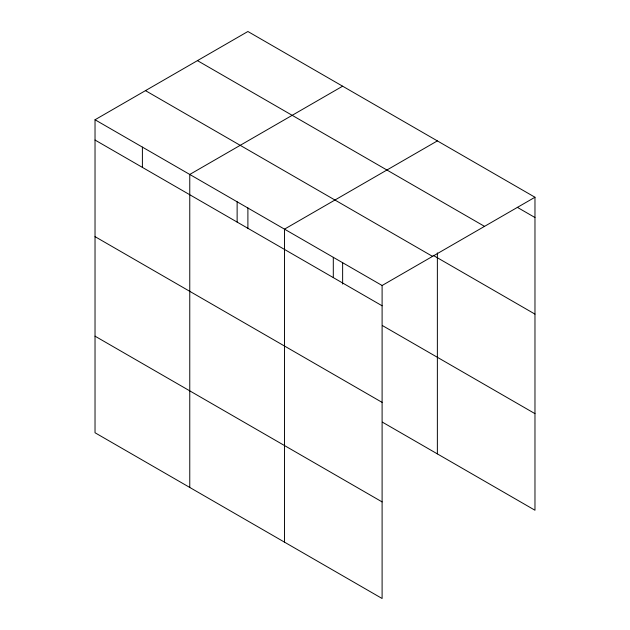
<?xml version="1.0" encoding="UTF-8"?>
<svg xmlns="http://www.w3.org/2000/svg" width="630" height="630" viewBox="0 0 630 630"><rect width="100%" height="100%" fill="white"/><g stroke="black" fill="none" stroke-linecap="round" stroke-linejoin="round"><path stroke-width="0.94" d="M382.103 402.381L382.103 285.5L95.028 119.763L95.028 432.755L382.103 598.5L382.103 402.381L95.028 236.636M95.028 119.763L247.897 31.5L534.972 197.245L534.972 510.237L382.386 422.147M342.633 86.192L189.764 174.455L189.764 487.455M437.37 140.892L284.5 229.147L284.5 542.147M382.103 285.5L534.972 197.245M517.309 207.325L534.972 217.523M197.45 60.63L484.525 226.367M433.141 255.323L534.972 314.118M145.475 90.633L432.55 256.378M95.028 140.041L382.103 305.786M382.386 325.552L534.972 413.642M95.028 336.16L382.103 501.905M437.37 252.89L437.37 453.883M342.633 262.592L342.633 284.059M333.301 257.323L333.301 277.609M247.897 207.9L247.897 228.391M237.132 201.805L237.132 222.083M142.396 147.105L142.396 167.391"/></g></svg>
